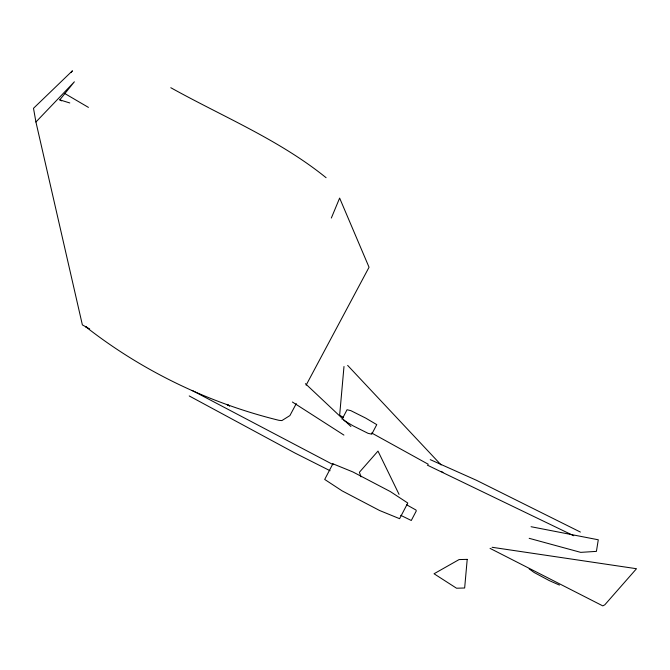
<?xml version="1.0" encoding="UTF-8"?>
<svg xmlns="http://www.w3.org/2000/svg" width="670" height="670" viewBox="0 0 670 670"><rect width="100%" height="100%" fill="white"/><g stroke="black" fill="none" stroke-linecap="round" stroke-linejoin="round"><path stroke-width="1" d="M343.995 366.498L339.64 415.283L343.291 417.301M331.332 218.043L339.631 198.069L369.044 267.246L306.123 385.175M342.043 419.311L347.052 409.747L350.795 410.635L365.653 418.072L376.766 424.629L371.758 434.194L368.006 433.306L353.149 425.869L343.752 420.325M296.291 403.6L289.901 415.576L281.894 420.584L279.038 420.341C209.107 403.223 142.241 371.038 85.567 326.633L87.385 327.638M71.154 72.41L72.427 70.794L33.5 108.297L35.929 122.007L82.377 324.908L89.688 328.937M61.632 100.868L59.789 99.864L74.37 81.799L35.929 122.007M492.09 547.281L636.5 568.713L604.826 604.792L602.791 605.881L490.055 548.37M531.059 526.721L598.285 539.785L596.417 551.377L580.706 552.365L529.183 538.32M59.789 99.864L69.789 102.962M559.442 585.086L549.241 580.589L534.091 572.473L529.149 568.864M430.241 459.637L476.429 480.273L580.396 532.064M427.359 465.139L573.755 535.757M330.084 470.734L294.825 452.962L189.225 395.945M192.106 390.442L333.166 464.662M170.791 87.711C223.026 116.781 279.281 139.796 326.089 177.701M371.641 432.971L428.331 464.302M441.136 471.379L442.962 472.383M406.715 504.837L415.936 509.996L416.288 510.925L411.279 520.49L400.727 515.322M65.007 93.658L88.44 107.393M292.388 402.008L343.919 435.09M305.386 383.659L350.896 426.489M347.638 365.385L441.111 464.946M399.06 494.368L377.989 451.094L359.396 472.266L361.046 476.839M467.208 559.375L464.653 588L456.521 588.21L434.043 573.763L459.076 559.576L467.208 559.375M332.889 463.782L324.699 479.444L342.144 490.892L379.589 510.506L399.596 518.681L407.787 503.028L390.35 491.579L352.906 471.956L332.889 463.782M229.576 405.928L226.837 404.42L229.576 405.928"/></g></svg>
